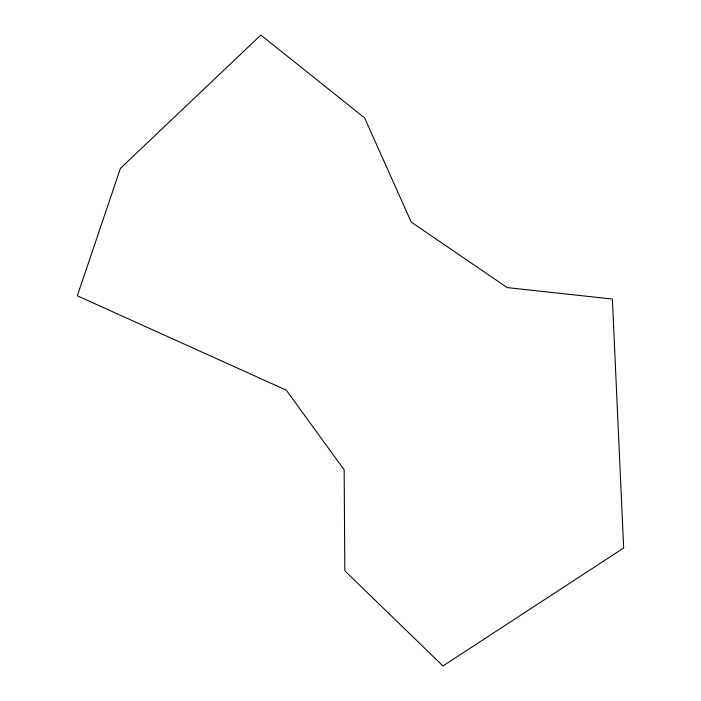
<?xml version="1.0" encoding="UTF-8"?>
<svg xmlns="http://www.w3.org/2000/svg" width="701" height="701" viewBox="0 0 701 701"><rect width="100%" height="100%" fill="white"/><g stroke="black" fill="none" stroke-linecap="round" stroke-linejoin="round"><path stroke-width="1.05" d="M120.397 168.38L77.338 295.813L286.271 390.142L344.147 469.845L344.848 570.851L442.962 665.95L623.662 548.016L612.376 299.055L507.209 287.594L411.215 222.086L364.625 117.917L260.868 35.05L120.397 168.38"/></g></svg>
